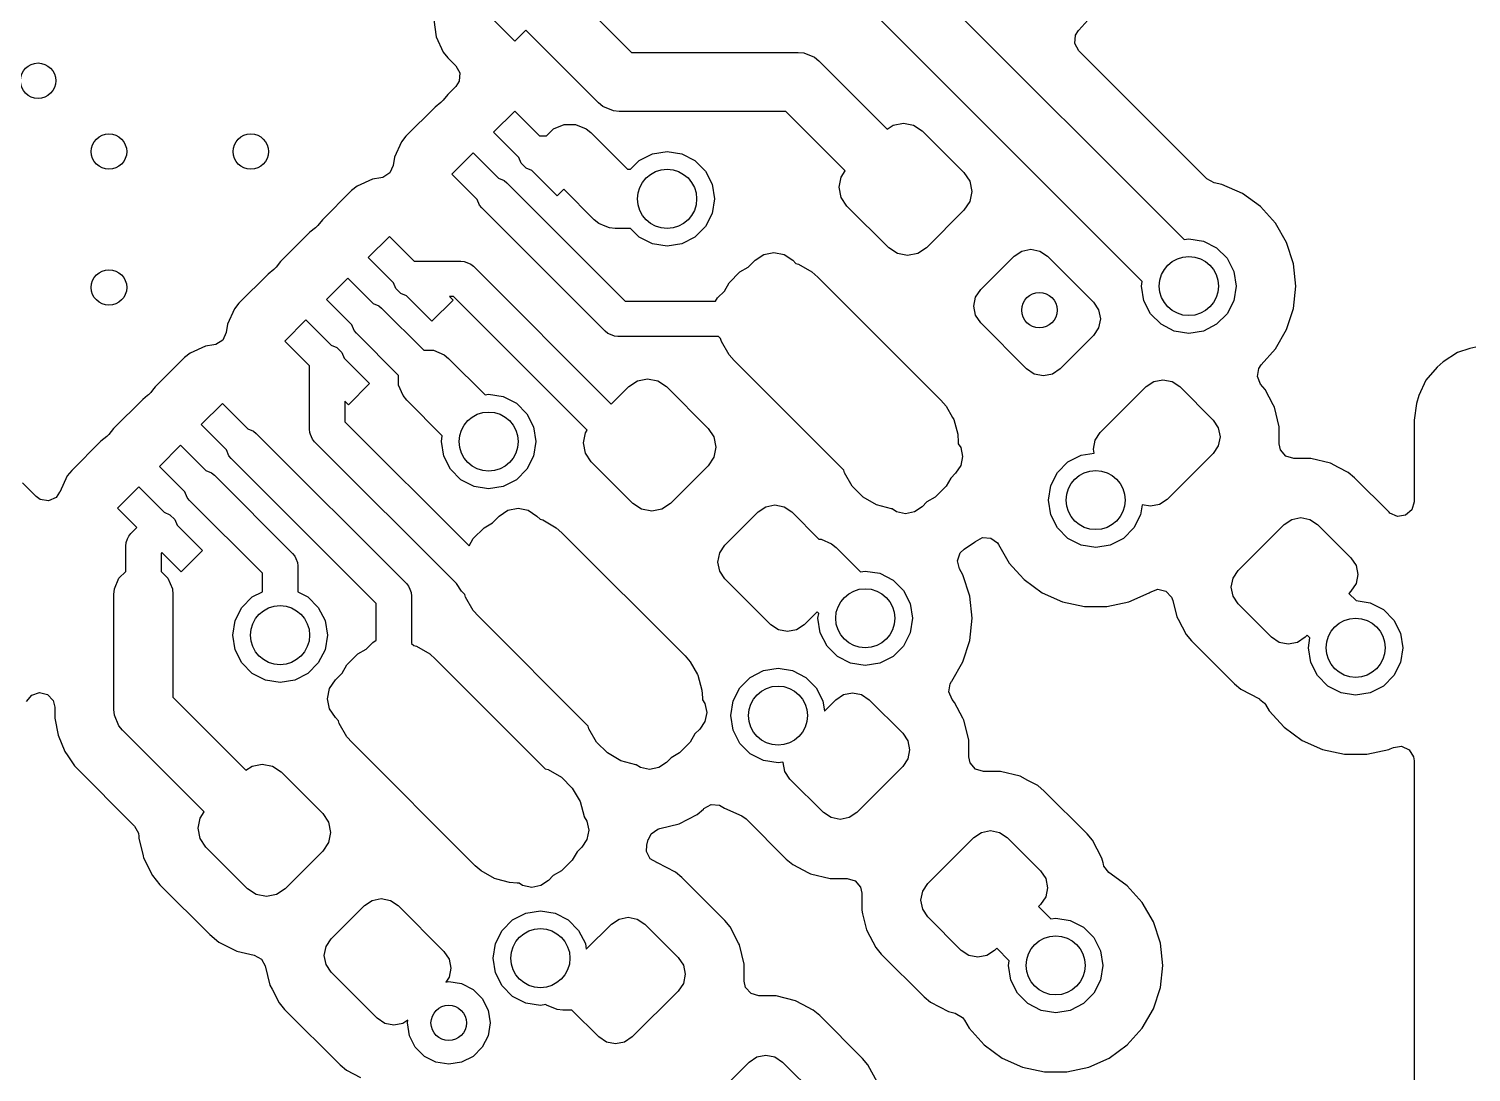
# Model space of a CAD drawing. Extents: x 70 to 224, y -154 to -54.
# Drawn here: x 168.05 to 180.26, y -106.64 to -97.81 of the extents above; entities that cross this region are included whole.
import ezdxf

# ---------------------------------------------------------------- set-up
doc = ezdxf.new("R2010")
doc.units = 0
doc.layers.add('BLACK', color=7, linetype='CONTINUOUS')

msp = doc.modelspace()

# ---------------------------------------------------------------- linework, layer by layer
at = {"layer": 'BLACK', "linetype": 'CONTINUOUS'}
for p, q in [((174.422982, -96.189428), (177.828311, -99.594757)), ((177.474757, -99.948311), (174.069428, -96.542982)), ((172.610623, -97.468576), (173.151844, -98.009798)), ((171.479187, -97.735156), (171.499668, -97.877612)), ((172.164439, -97.914761), (171.984834, -97.735156)), ((176.936912, -97.821847), (177.063574, -97.681175)), ((171.499668, -97.877612), (171.559456, -98.008528)), ((172.257069, -97.82213), (172.164439, -97.914761)), ((172.871515, -98.436575), (172.257069, -97.82213)), ((176.904335, -97.93513), (176.909319, -97.865438)), ((176.909319, -97.865438), (176.933352, -97.825799)), ((176.933352, -97.825799), (176.936907, -97.82185)), ((176.936907, -97.82185), (176.936912, -97.821847)), ((171.559456, -98.008528), (171.559459, -98.008533)), ((171.559459, -98.008533), (171.597067, -98.055203)), ((173.151844, -98.009798), (174.561139, -98.009798)), ((174.561139, -98.009798), (174.609912, -98.014602)), ((176.93782, -97.996453), (176.904335, -97.93513)), ((178.021176, -99.079809), (176.93782, -97.996453)), ((171.597067, -98.055203), (171.59707, -98.055206)), ((171.59707, -98.055206), (171.597075, -98.055212)), ((171.597075, -98.055212), (171.664939, -98.123075)), ((171.664939, -98.123075), (171.698423, -98.184396)), ((174.609912, -98.014602), (174.700032, -98.051931)), ((174.700032, -98.051931), (174.700036, -98.051935)), ((174.700036, -98.051935), (174.737916, -98.083021)), ((174.737916, -98.083021), (175.314825, -98.65993)), ((171.693439, -98.254088), (171.664939, -98.298435)), ((171.698423, -98.184396), (171.693439, -98.254088)), ((171.597077, -98.366298), (171.558028, -98.414756)), ((171.597084, -98.366291), (171.597077, -98.366298)), ((171.664939, -98.298435), (171.597084, -98.366291)), ((171.490833, -98.472541), (171.243524, -98.719852)), ((171.539281, -98.433502), (171.490833, -98.472541)), ((171.558028, -98.414756), (171.539281, -98.433502)), ((172.909399, -98.467666), (172.871515, -98.436575)), ((172.999519, -98.504995), (172.909399, -98.467666)), ((171.984834, -98.686356), (172.164439, -98.506751)), ((172.164439, -98.506751), (172.373649, -98.715961)), ((172.491108, -98.658094), (172.581228, -98.620765)), ((172.581228, -98.620765), (172.678772, -98.620765)), ((172.678772, -98.620765), (172.768892, -98.658094)), ((172.999528, -98.504995), (172.999519, -98.504995)), ((173.048291, -98.509798), (172.999528, -98.504995)), ((174.457585, -98.509798), (173.048291, -98.509798)), ((174.961271, -99.013484), (174.457585, -98.509798)), ((175.366627, -98.625318), (175.45273, -98.608191)), ((175.45273, -98.608191), (175.538834, -98.625318)), ((171.243524, -98.719852), (171.205902, -98.766537)), ((172.199205, -98.900727), (171.984834, -98.686356)), ((172.373649, -98.715961), (172.433241, -98.715961)), ((172.433241, -98.715961), (172.491108, -98.658094)), ((172.768892, -98.658094), (172.806777, -98.689184)), ((172.806777, -98.689184), (173.117689, -99.000096)), ((175.314825, -98.65993), (175.366627, -98.625318)), ((175.538834, -98.625318), (175.611829, -98.674092)), ((175.611829, -98.674092), (175.965383, -99.027646)), ((171.205902, -98.766539), (171.146115, -98.897452)), ((171.205902, -98.766537), (171.205902, -98.766539)), ((171.631281, -99.039909), (171.810886, -98.860304)), ((171.810886, -98.860304), (172.025256, -99.074674)), ((173.329698, -98.869673), (173.453305, -98.850096)), ((173.453305, -98.850096), (173.576912, -98.869673)), ((171.136097, -98.967136), (171.107072, -99.030692)), ((171.146115, -98.897452), (171.136097, -98.967136)), ((172.219324, -98.949297), (172.199205, -98.900727)), ((172.260708, -98.990681), (172.219324, -98.949297)), ((173.144584, -99.000096), (173.218191, -98.926489)), ((173.218191, -98.926489), (173.329698, -98.869673)), ((173.576912, -98.869673), (173.688419, -98.926489)), ((173.688419, -98.926489), (173.776912, -99.014982)), ((170.961323, -99.082245), (170.830407, -99.142033)), ((171.031006, -99.072227), (170.961323, -99.082245)), ((171.048294, -99.068466), (171.031006, -99.072227)), ((171.107072, -99.030692), (171.048294, -99.068466)), ((171.845654, -99.254282), (171.631281, -99.039909)), ((172.025256, -99.074674), (172.073827, -99.094793)), ((172.073827, -99.094793), (172.096558, -99.113448)), ((172.309277, -99.010799), (172.260708, -98.990681)), ((172.523649, -99.225171), (172.309277, -99.010799)), ((173.117689, -99.000096), (173.144584, -99.000096)), ((173.776912, -99.014982), (173.833728, -99.126489)), ((174.909532, -99.151389), (174.926659, -99.065286)), ((174.926659, -99.065286), (174.961271, -99.013484)), ((175.965383, -99.027646), (176.014157, -99.100641)), ((176.014157, -99.100641), (176.031284, -99.186745)), ((178.021594, -99.080225), (178.021176, -99.079809)), ((178.083076, -99.113418), (178.021594, -99.080225)), ((170.783727, -99.179648), (170.536416, -99.426961)), ((170.830402, -99.142036), (170.783727, -99.179648)), ((170.830407, -99.142033), (170.830402, -99.142036)), ((172.096558, -99.113448), (173.098192, -100.115082)), ((172.579652, -99.169167), (172.523649, -99.225171)), ((172.837358, -99.426873), (172.579652, -99.169167)), ((173.833728, -99.126489), (173.853305, -99.250096)), ((174.926659, -99.237493), (174.909532, -99.151389)), ((176.031284, -99.186745), (176.014157, -99.272848)), ((178.148209, -99.127262), (178.083076, -99.113418)), ((178.148214, -99.127264), (178.148209, -99.127262)), ((178.321136, -99.204255), (178.148214, -99.127264)), ((178.321141, -99.204258), (178.321136, -99.204255)), ((178.474277, -99.315518), (178.321141, -99.204258)), ((171.865771, -99.302849), (171.845654, -99.254282)), ((171.884426, -99.32558), (171.865771, -99.302849)), ((172.929994, -100.371148), (171.884426, -99.32558)), ((173.853305, -99.250096), (173.833728, -99.373703)), ((174.975433, -99.310488), (174.926659, -99.237493)), ((175.328987, -99.664042), (174.975433, -99.310488)), ((175.965383, -99.345844), (175.647185, -99.664042)), ((176.014157, -99.272848), (175.965383, -99.345844)), ((178.474278, -99.315519), (178.474277, -99.315518)), ((178.60094, -99.456191), (178.474278, -99.315519)), ((170.497369, -99.475415), (170.478624, -99.49416)), ((170.536416, -99.426961), (170.497369, -99.475415)), ((172.875243, -99.457964), (172.837358, -99.426873)), ((172.928034, -99.47983), (172.875243, -99.457964)), ((173.833728, -99.373703), (173.776912, -99.48521)), ((178.695586, -99.620123), (178.60094, -99.456191)), ((170.430168, -99.533206), (170.182862, -99.780514)), ((170.478624, -99.49416), (170.430168, -99.533206)), ((170.924175, -99.747016), (171.10378, -99.567411)), ((171.10378, -99.567411), (171.312991, -99.776622)), ((172.965362, -99.495292), (172.928034, -99.47983)), ((173.014135, -99.500096), (172.965362, -99.495292)), ((173.144584, -99.500096), (173.014135, -99.500096)), ((173.218191, -99.573703), (173.144584, -99.500096)), ((173.329698, -99.630519), (173.218191, -99.573703)), ((173.688419, -99.573703), (173.576912, -99.630519)), ((173.776912, -99.48521), (173.688419, -99.573703)), ((177.828311, -99.594757), (177.868407, -99.588407)), ((177.868407, -99.588407), (177.992014, -99.607984)), ((173.453305, -99.650096), (173.329698, -99.630519)), ((173.576912, -99.630519), (173.453305, -99.650096)), ((174.270611, -99.721334), (174.356714, -99.704207)), ((174.356714, -99.704207), (174.442818, -99.721334)), ((175.401982, -99.712816), (175.328987, -99.664042)), ((175.488086, -99.729943), (175.401982, -99.712816)), ((175.574189, -99.712816), (175.488086, -99.729943)), ((175.647185, -99.664042), (175.574189, -99.712816)), ((176.389648, -99.734753), (176.454532, -99.691398)), ((176.454532, -99.691398), (176.531069, -99.676175)), ((176.531069, -99.676175), (176.607606, -99.691398)), ((176.607606, -99.691398), (176.67249, -99.734753)), ((177.992014, -99.607984), (178.103521, -99.6648)), ((178.103521, -99.6648), (178.192014, -99.753293)), ((178.754081, -99.800151), (178.695586, -99.620123)), ((170.143814, -99.82897), (170.125067, -99.847716)), ((170.182862, -99.780514), (170.143814, -99.82897)), ((171.138547, -99.961388), (170.924175, -99.747016)), ((171.312991, -99.776622), (171.707648, -99.776622)), ((171.707648, -99.776622), (171.736912, -99.779504)), ((171.736912, -99.779504), (171.759309, -99.788781)), ((171.759309, -99.788781), (171.790983, -99.801901)), ((171.790983, -99.801901), (171.813714, -99.820556)), ((171.813714, -99.820556), (172.98044, -100.987282)), ((174.070013, -99.868406), (174.139348, -99.828374)), ((174.139348, -99.828374), (174.197615, -99.770108)), ((174.197615, -99.770108), (174.270611, -99.721334)), ((174.442818, -99.721334), (174.515813, -99.770108)), ((174.515813, -99.770108), (174.542665, -99.79696)), ((174.542665, -99.79696), (174.565735, -99.803142)), ((174.565735, -99.803142), (174.678774, -99.868406)), ((176.106805, -100.017596), (176.389648, -99.734753)), ((176.67249, -99.734753), (177.061399, -100.123662)), ((178.192014, -99.753293), (178.24883, -99.8648)), ((178.773867, -99.988407), (178.754081, -99.800151)), ((170.076619, -99.886755), (169.82931, -100.134066)), ((170.125067, -99.847716), (170.076619, -99.886755)), ((170.57062, -100.10057), (170.750225, -99.920965)), ((170.750225, -99.920965), (170.964596, -100.135336)), ((171.158666, -100.009958), (171.138547, -99.961388)), ((173.937684, -100.030038), (173.977717, -99.960701)), ((173.977717, -99.960701), (174.070013, -99.868406)), ((174.678774, -99.868406), (174.727947, -99.911529)), ((174.727947, -99.911529), (175.770929, -100.954512)), ((177.468407, -99.988407), (177.474757, -99.948311)), ((178.24883, -99.8648), (178.268407, -99.988407)), ((171.20005, -100.051342), (171.158666, -100.009958)), ((171.248619, -100.07146), (171.20005, -100.051342)), ((171.46299, -100.285831), (171.248619, -100.07146)), ((171.645516, -100.076622), (171.612991, -100.076622)), ((171.612991, -100.076622), (171.642595, -100.106226)), ((172.776714, -101.207819), (171.645516, -100.076622)), ((173.879417, -100.088306), (173.937684, -100.030038)), ((176.048227, -100.159017), (176.06345, -100.08248)), ((176.06345, -100.08248), (176.106805, -100.017596)), ((177.487984, -100.112014), (177.468407, -99.988407)), ((178.268407, -99.988407), (178.24883, -100.112014)), ((178.754081, -100.176663), (178.773867, -99.988407)), ((169.791688, -100.180753), (169.731901, -100.311666)), ((169.82931, -100.134066), (169.791688, -100.180751)), ((169.791688, -100.180751), (169.791688, -100.180753)), ((170.784991, -100.314941), (170.57062, -100.10057)), ((170.964596, -100.135336), (171.013165, -100.155454)), ((171.013165, -100.155454), (171.035896, -100.174109)), ((171.035896, -100.174109), (171.393464, -100.531677)), ((171.642595, -100.106226), (171.46299, -100.285831)), ((173.098192, -100.115082), (173.861526, -100.115082)), ((173.861526, -100.115082), (173.879417, -100.088306)), ((176.06345, -100.235554), (176.048227, -100.159017)), ((177.061399, -100.123662), (177.104754, -100.188546)), ((177.104754, -100.188546), (177.119977, -100.265083)), ((177.5448, -100.223521), (177.487984, -100.112014)), ((178.24883, -100.112014), (178.192014, -100.223521)), ((178.695586, -100.356691), (178.754081, -100.176663)), ((169.731901, -100.311666), (169.721882, -100.381351)), ((170.217067, -100.454123), (170.396672, -100.274518)), ((170.396672, -100.274518), (170.611043, -100.488889)), ((170.805109, -100.36351), (170.784991, -100.314941)), ((176.106805, -100.300438), (176.06345, -100.235554)), ((176.495714, -100.689347), (176.106805, -100.300438)), ((177.119977, -100.265083), (177.104754, -100.34162)), ((177.633293, -100.312014), (177.5448, -100.223521)), ((177.7448, -100.36883), (177.633293, -100.312014)), ((178.103521, -100.312014), (177.992014, -100.36883)), ((178.192014, -100.223521), (178.103521, -100.312014)), ((169.692856, -100.444907), (169.634078, -100.482681)), ((169.721882, -100.381351), (169.692856, -100.444907)), ((170.823764, -100.386241), (170.805109, -100.36351)), ((171.181332, -100.743809), (170.823764, -100.386241)), ((172.952724, -100.389803), (172.929994, -100.371148)), ((172.972793, -100.398115), (172.952724, -100.389803)), ((173.006796, -100.4122), (172.972793, -100.398115)), ((173.03606, -100.415082), (173.006796, -100.4122)), ((173.887995, -100.415082), (173.03606, -100.415082)), ((173.906273, -100.43336), (173.887995, -100.415082)), ((173.912453, -100.456423), (173.906273, -100.43336)), ((177.061399, -100.406504), (176.778556, -100.689347)), ((177.104754, -100.34162), (177.061399, -100.406504)), ((177.868407, -100.388407), (177.7448, -100.36883)), ((177.992014, -100.36883), (177.868407, -100.388407)), ((178.60094, -100.520623), (178.695586, -100.356691)), ((169.416187, -100.556251), (169.369512, -100.593863)), ((169.416192, -100.556248), (169.416187, -100.556251)), ((169.547108, -100.496461), (169.416192, -100.556248)), ((169.616793, -100.486441), (169.547108, -100.496461)), ((169.634078, -100.482681), (169.616793, -100.486441)), ((170.426277, -100.663333), (170.217067, -100.454123)), ((170.611043, -100.488889), (170.659613, -100.509008)), ((170.659613, -100.509008), (170.700997, -100.550392)), ((170.700997, -100.550392), (170.721115, -100.598961)), ((171.393464, -100.531677), (171.4753, -100.531677)), ((171.4753, -100.531677), (171.56542, -100.569006)), ((171.56542, -100.569006), (171.603305, -100.600096)), ((173.977717, -100.569462), (173.912453, -100.456423)), ((174.020839, -100.618635), (173.977717, -100.569462)), ((178.479202, -100.655826), (178.60094, -100.520623)), ((180.142496, -100.551386), (180.021462, -100.629171)), ((180.142502, -100.551383), (180.142496, -100.551386)), ((180.245027, -100.51726), (180.142502, -100.551383)), ((180.296537, -100.506054), (180.245027, -100.51726)), ((169.369512, -100.593863), (169.122203, -100.841174)), ((170.426277, -101.199414), (170.426277, -100.663333)), ((170.721115, -100.598961), (170.935487, -100.813333)), ((171.603305, -100.600096), (171.912229, -100.90902)), ((174.949255, -101.547052), (174.020839, -100.618635)), ((176.560598, -100.732702), (176.495714, -100.689347)), ((176.778556, -100.689347), (176.713672, -100.732702)), ((178.448302, -100.754076), (178.459573, -100.685122)), ((178.459573, -100.685122), (178.479202, -100.655826)), ((179.968659, -100.674923), (179.874433, -100.783664)), ((180.021451, -100.629179), (179.968659, -100.674923)), ((180.021462, -100.629171), (180.021451, -100.629179)), ((170.935487, -100.813333), (170.755882, -100.992938)), ((171.181332, -100.825645), (171.181332, -100.743809)), ((173.128763, -100.83896), (173.201759, -100.790186)), ((173.201759, -100.790186), (173.287862, -100.773059)), ((173.287862, -100.773059), (173.373966, -100.790186)), ((173.373966, -100.790186), (173.446961, -100.83896)), ((176.637135, -100.747925), (176.560598, -100.732702)), ((176.713672, -100.732702), (176.637135, -100.747925)), ((177.508249, -100.83934), (177.573133, -100.795985)), ((177.573133, -100.795985), (177.64967, -100.780762)), ((177.64967, -100.780762), (177.726207, -100.795985)), ((177.726207, -100.795985), (177.791091, -100.83934)), ((178.476098, -100.818176), (178.448302, -100.754076)), ((178.513247, -100.862752), (178.476098, -100.818176)), ((179.87443, -100.783668), (179.814664, -100.914534)), ((179.874433, -100.783664), (179.87443, -100.783668)), ((169.056757, -100.914541), (169.015958, -100.947416)), ((169.062639, -100.909801), (169.056757, -100.914541)), ((169.064409, -100.908375), (169.062639, -100.9098)), ((169.062639, -100.9098), (169.062639, -100.909801)), ((169.083158, -100.889627), (169.064409, -100.908375)), ((169.084582, -100.887859), (169.083158, -100.889627)), ((169.084583, -100.887858), (169.084582, -100.887859)), ((169.099296, -100.869599), (169.084583, -100.887858)), ((169.122203, -100.841174), (169.099296, -100.869599)), ((171.218661, -100.915765), (171.181332, -100.825645)), ((171.249751, -100.95365), (171.218661, -100.915765)), ((171.912229, -100.90902), (171.943021, -100.904144)), ((171.943021, -100.904144), (172.066628, -100.923721)), ((172.066628, -100.923721), (172.178135, -100.980537)), ((172.98044, -100.987282), (173.128763, -100.83896)), ((173.446961, -100.83896), (173.800515, -101.192514)), ((177.11934, -101.228249), (177.508249, -100.83934)), ((177.791091, -100.83934), (178.073934, -101.122183)), ((178.581321, -100.992455), (178.513247, -100.862752)), ((179.814664, -100.914534), (179.794976, -100.981582)), ((169.015958, -100.947416), (168.768648, -101.194728)), ((169.50996, -101.161231), (169.689565, -100.981626)), ((169.689565, -100.981626), (169.903937, -101.195998)), ((170.755882, -100.992938), (170.726277, -100.963333)), ((170.726277, -100.963333), (170.726277, -101.137282)), ((171.550845, -101.254743), (171.249751, -100.95365)), ((172.178135, -100.980537), (172.266628, -101.06903)), ((175.770929, -100.954512), (175.814044, -101.003676)), ((175.814044, -101.003676), (175.814053, -101.003685)), ((175.814053, -101.003685), (175.86966, -101.1)), ((178.592303, -101.013379), (178.581321, -100.992455)), ((178.633013, -101.178548), (178.592303, -101.013379)), ((179.794976, -100.981582), (179.7745, -101.124001)), ((169.724332, -101.375603), (169.50996, -101.161231)), ((170.726277, -101.137282), (171.776873, -102.187878)), ((172.266628, -101.06903), (172.323444, -101.180537)), ((172.323444, -101.180537), (172.343021, -101.304144)), ((175.86966, -101.1), (175.879316, -101.116724)), ((175.879316, -101.116724), (175.913099, -101.242803)), ((178.073934, -101.122183), (178.117289, -101.187067)), ((178.633013, -101.322987), (178.633013, -101.178548)), ((179.7745, -101.124001), (179.7745, -101.815572)), ((168.662406, -101.300968), (168.415096, -101.54828)), ((168.662407, -101.300967), (168.662406, -101.300968)), ((168.710854, -101.261928), (168.662407, -101.300967)), ((168.729599, -101.243184), (168.710854, -101.261928)), ((168.768648, -101.194728), (168.729599, -101.243184)), ((169.903937, -101.195998), (169.952506, -101.216116)), ((169.952506, -101.216116), (169.975237, -101.234771)), ((169.975237, -101.234771), (171.246737, -102.506271)), ((170.429159, -101.228678), (170.426277, -101.199414)), ((170.435752, -101.244594), (170.429159, -101.228678)), ((170.451556, -101.282749), (170.435752, -101.244594)), ((170.470211, -101.30548), (170.451556, -101.282749)), ((171.671145, -102.506414), (170.470211, -101.30548)), ((171.543021, -101.304144), (171.550845, -101.254743)), ((171.562598, -101.427751), (171.543021, -101.304144)), ((172.343021, -101.304144), (172.323444, -101.427751)), ((172.744664, -101.316257), (172.761791, -101.230154)), ((172.761791, -101.230154), (172.776714, -101.207819)), ((173.800515, -101.192514), (173.849289, -101.265509)), ((173.849289, -101.265509), (173.866416, -101.351613)), ((175.913099, -101.242803), (175.913099, -101.242818)), ((175.913099, -101.242818), (175.917376, -101.308066)), ((177.060762, -101.36967), (177.075985, -101.293133)), ((177.075985, -101.293133), (177.11934, -101.228249)), ((178.117289, -101.187067), (178.132512, -101.263604)), ((178.132512, -101.263604), (178.117289, -101.340141)), ((169.156407, -101.514783), (169.336012, -101.335178)), ((169.336012, -101.335178), (169.550383, -101.549549)), ((169.74445, -101.424172), (169.724332, -101.375603)), ((169.763105, -101.446903), (169.74445, -101.424172)), ((171.619414, -101.539258), (171.562598, -101.427751)), ((172.323444, -101.427751), (172.266628, -101.539258)), ((172.761791, -101.402361), (172.744664, -101.316257)), ((172.810565, -101.475356), (172.761791, -101.402361)), ((173.866416, -101.351613), (173.849289, -101.437716)), ((175.917376, -101.308066), (175.917376, -101.324364)), ((175.917376, -101.324364), (175.938028, -101.355272)), ((175.938028, -101.355272), (175.953251, -101.431809)), ((176.844886, -101.476393), (176.956393, -101.419577)), ((176.956393, -101.419577), (177.067197, -101.402027)), ((177.067197, -101.402027), (177.060762, -101.36967)), ((178.073934, -101.405025), (177.685025, -101.793934)), ((178.117289, -101.340141), (178.073934, -101.405025)), ((178.644219, -101.374498), (178.633013, -101.322987)), ((178.689974, -101.427302), (178.644219, -101.374498)), ((178.757013, -101.446987), (178.689974, -101.427302)), ((168.415096, -101.54828), (168.377474, -101.594965)), ((169.370778, -101.729154), (169.156407, -101.514783)), ((169.550383, -101.549549), (169.598952, -101.569667)), ((170.990671, -102.674469), (169.763105, -101.446903)), ((171.707907, -101.627751), (171.619414, -101.539258)), ((172.266628, -101.539258), (172.178135, -101.627751)), ((173.164119, -101.82891), (172.810565, -101.475356)), ((173.800515, -101.510712), (173.482317, -101.82891)), ((173.849289, -101.437716), (173.800515, -101.510712)), ((174.955436, -101.570118), (174.949255, -101.547052)), ((175.938028, -101.508346), (175.894673, -101.57323)), ((175.953251, -101.431809), (175.938028, -101.508346)), ((176.756393, -101.564886), (176.844886, -101.476393)), ((178.901452, -101.446987), (178.757013, -101.446987)), ((179.06662, -101.487696), (178.901452, -101.446987)), ((179.135771, -101.52399), (179.06662, -101.487696)), ((179.217248, -101.566753), (179.135771, -101.52399)), ((168.113488, -101.770254), (167.99776, -101.654527)), ((168.377474, -101.594967), (168.314004, -101.733947)), ((168.377474, -101.594965), (168.377474, -101.594967)), ((169.598952, -101.569667), (169.621683, -101.588322)), ((169.621683, -101.588322), (170.28413, -102.250769)), ((171.819414, -101.684567), (171.707907, -101.627751)), ((172.178135, -101.627751), (172.066628, -101.684567)), ((175.020699, -101.683157), (174.955436, -101.570118)), ((175.854086, -101.613816), (175.814053, -101.683157)), ((175.894673, -101.57323), (175.854086, -101.613816)), ((176.699577, -101.676393), (176.756393, -101.564886)), ((179.271691, -101.612125), (179.217248, -101.566753)), ((179.271701, -101.612135), (179.271691, -101.612125)), ((179.562819, -101.903253), (179.271701, -101.612135)), ((168.149073, -101.795098), (168.113488, -101.770254)), ((168.281884, -101.776705), (168.218179, -101.8054)), ((168.310668, -101.732423), (168.281884, -101.776705)), ((168.314004, -101.733947), (168.310668, -101.732423)), ((168.802853, -101.868337), (168.982458, -101.688732)), ((168.982458, -101.688732), (169.196831, -101.903105)), ((169.390896, -101.777723), (169.370778, -101.729154)), ((169.409551, -101.800454), (169.390896, -101.777723)), ((171.943021, -101.704144), (171.819414, -101.684567)), ((172.066628, -101.684567), (171.943021, -101.704144)), ((175.112995, -101.775453), (175.020699, -101.683157)), ((175.226034, -101.840716), (175.112995, -101.775453)), ((175.721757, -101.775453), (175.652416, -101.815486)), ((175.814053, -101.683157), (175.721757, -101.775453)), ((176.68, -101.8), (176.699577, -101.676393)), ((177.685025, -101.793934), (177.620141, -101.837289)), ((168.218179, -101.8054), (168.149073, -101.795098)), ((168.966195, -102.031679), (168.802853, -101.868337)), ((169.196831, -101.903105), (169.245398, -101.923222)), ((170.028064, -102.418967), (169.409551, -101.800454)), ((172.032747, -101.934976), (172.105743, -101.886202)), ((172.105743, -101.886202), (172.191846, -101.869075)), ((172.191846, -101.869075), (172.27795, -101.886202)), ((172.27795, -101.886202), (172.350945, -101.934976)), ((173.237114, -101.877684), (173.164119, -101.82891)), ((173.323218, -101.894811), (173.237114, -101.877684)), ((173.409321, -101.877684), (173.323218, -101.894811)), ((173.482317, -101.82891), (173.409321, -101.877684)), ((173.941937, -102.182465), (174.22478, -101.899622)), ((174.22478, -101.899622), (174.289664, -101.856267)), ((174.289664, -101.856267), (174.366201, -101.841044)), ((174.366201, -101.841044), (174.442738, -101.856267)), ((174.442738, -101.856267), (174.507622, -101.899622)), ((174.507622, -101.899622), (174.737978, -102.129978)), ((175.352113, -101.874498), (175.226034, -101.840716)), ((175.356562, -101.874498), (175.352113, -101.874498)), ((175.393872, -101.899428), (175.356562, -101.874498)), ((175.470409, -101.914651), (175.393872, -101.899428)), ((175.546946, -101.899428), (175.470409, -101.914651)), ((175.61183, -101.856073), (175.546946, -101.899428)), ((175.652416, -101.815486), (175.61183, -101.856073)), ((176.699577, -101.923607), (176.68, -101.8)), ((177.473879, -101.838643), (177.460423, -101.923607)), ((177.543604, -101.852512), (177.473879, -101.838643)), ((177.620141, -101.837289), (177.543604, -101.852512)), ((179.569297, -101.909285), (179.562819, -101.903253)), ((179.632853, -101.93831), (179.569297, -101.909285)), ((179.754815, -101.882611), (179.702011, -101.928366)), ((179.7745, -101.815572), (179.754815, -101.882611)), ((168.915355, -102.082519), (168.966195, -102.031679)), ((169.245398, -101.923222), (169.286784, -101.964608)), ((169.286784, -101.964608), (169.3069, -102.013174)), ((169.3069, -102.013174), (169.521273, -102.227547)), ((171.812848, -102.125571), (171.905143, -102.033275)), ((171.905143, -102.033275), (171.97448, -101.993242)), ((171.97448, -101.993242), (172.032747, -101.934976)), ((172.350945, -101.934976), (172.377799, -101.96183)), ((172.377799, -101.96183), (172.400865, -101.968011)), ((172.400865, -101.968011), (172.513904, -102.033275)), ((172.513904, -102.033275), (172.563077, -102.076397)), ((176.756393, -102.035114), (176.699577, -101.923607)), ((176.844886, -102.123607), (176.756393, -102.035114)), ((177.403607, -102.035114), (177.315114, -102.123607)), ((177.460423, -101.923607), (177.403607, -102.035114)), ((178.286066, -102.394975), (178.674975, -102.006066)), ((178.674975, -102.006066), (178.739859, -101.962711)), ((178.739859, -101.962711), (178.816396, -101.947488)), ((178.816396, -101.947488), (178.892933, -101.962711)), ((178.892933, -101.962711), (178.957817, -102.006066)), ((178.957817, -102.006066), (179.24066, -102.288909)), ((179.702011, -101.928366), (179.632853, -101.93831)), ((168.871421, -102.188585), (168.874303, -102.159321)), ((168.874303, -102.159321), (168.887862, -102.126588)), ((168.887862, -102.126588), (168.8967, -102.10525)), ((168.8967, -102.10525), (168.915355, -102.082519)), ((171.776873, -102.187878), (171.812848, -102.125571)), ((172.563077, -102.076397), (173.606061, -103.11938)), ((174.737978, -102.129978), (174.755692, -102.131723)), ((174.755692, -102.131723), (174.845812, -102.169052)), ((175.966111, -102.215413), (176.055158, -102.155915)), ((176.055158, -102.155915), (176.061672, -102.149401)), ((176.061672, -102.149401), (176.122993, -102.115913)), ((176.122993, -102.115913), (176.192685, -102.120894)), ((176.192685, -102.120894), (176.248621, -102.162763)), ((176.956393, -102.180423), (176.844886, -102.123607)), ((177.315114, -102.123607), (177.203607, -102.180423)), ((168.871421, -102.40324), (168.871421, -102.188585)), ((169.178327, -102.243811), (169.171421, -102.250717)), ((169.171421, -102.250717), (169.171421, -102.40324)), ((169.341668, -102.407152), (169.178327, -102.243811)), ((169.521273, -102.227547), (169.341668, -102.407152)), ((170.28413, -102.250769), (170.302785, -102.2735)), ((170.302785, -102.2735), (170.311546, -102.294651)), ((173.883359, -102.323886), (173.898582, -102.247349)), ((173.898582, -102.247349), (173.941937, -102.182465)), ((174.845812, -102.169052), (174.845816, -102.169056)), ((174.845816, -102.169056), (174.883696, -102.200142)), ((174.883696, -102.200142), (175.089904, -102.40635)), ((175.911144, -102.312614), (175.933996, -102.246587)), ((175.933996, -102.246587), (175.966111, -102.215413)), ((176.248621, -102.162763), (176.25674, -102.175072)), ((176.25674, -102.175072), (176.347467, -102.332216)), ((177.08, -102.2), (176.956393, -102.180423)), ((177.203607, -102.180423), (177.08, -102.2)), ((168.813554, -102.461107), (168.871421, -102.40324)), ((169.171421, -102.40324), (169.229288, -102.461107)), ((170.311546, -102.294651), (170.325182, -102.327571)), ((170.325182, -102.327571), (170.328064, -102.356835)), ((170.328064, -102.356835), (170.328064, -102.576094)), ((173.898582, -102.400423), (173.883359, -102.323886)), ((173.941937, -102.465307), (173.898582, -102.400423)), ((175.089904, -102.40635), (175.13, -102.4)), ((175.13, -102.4), (175.253607, -102.419577)), ((175.927616, -102.380512), (175.911144, -102.312614)), ((175.957179, -102.431716), (175.927616, -102.380512)), ((176.347467, -102.332216), (176.437063, -102.431722)), ((178.242711, -102.459859), (178.286066, -102.394975)), ((179.24066, -102.288909), (179.284015, -102.353793)), ((179.284015, -102.353793), (179.299238, -102.43033)), ((168.776225, -102.551227), (168.813554, -102.461107)), ((169.229288, -102.461107), (169.266617, -102.551227)), ((170.028064, -102.576094), (170.028064, -102.418967)), ((171.246737, -102.506271), (171.265392, -102.529002)), ((171.714549, -102.571372), (171.671145, -102.506414)), ((174.330846, -102.854216), (173.941937, -102.465307)), ((175.253607, -102.419577), (175.365114, -102.476393)), ((175.365114, -102.476393), (175.453607, -102.564886)), ((176.015674, -102.611744), (175.957179, -102.431716)), ((176.437063, -102.431722), (176.474129, -102.472888)), ((176.474129, -102.472888), (176.627265, -102.584148)), ((178.227488, -102.536396), (178.242711, -102.459859)), ((179.284015, -102.506867), (179.24066, -102.571751)), ((179.299238, -102.43033), (179.284015, -102.506867)), ((168.771421, -102.6), (168.776225, -102.551227)), ((168.771421, -103.571586), (168.771421, -102.6)), ((169.266617, -102.551227), (169.271421, -102.6)), ((169.271421, -102.6), (169.271421, -103.468032)), ((169.854457, -102.707956), (169.94295, -102.619463)), ((169.94295, -102.619463), (170.028064, -102.576094)), ((170.328064, -102.576094), (170.413178, -102.619463)), ((170.413178, -102.619463), (170.501671, -102.707956)), ((171.265392, -102.529002), (171.275497, -102.553398)), ((171.275497, -102.553398), (171.287789, -102.583073)), ((171.287789, -102.583073), (171.290671, -102.612337)), ((171.290671, -102.612337), (171.290671, -103.012408)), ((171.741403, -102.598226), (171.714549, -102.571372)), ((171.747584, -102.621293), (171.741403, -102.598226)), ((171.812848, -102.734332), (171.747584, -102.621293)), ((175.453607, -102.564886), (175.510423, -102.676393)), ((176.03546, -102.8), (176.015674, -102.611744)), ((176.627265, -102.584148), (176.62727, -102.584151)), ((176.62727, -102.584151), (176.800192, -102.661142)), ((177.359803, -102.661144), (177.53273, -102.584151)), ((177.53273, -102.584151), (177.540522, -102.578489)), ((177.540522, -102.578489), (177.606323, -102.555007)), ((177.606323, -102.555007), (177.674378, -102.570827)), ((177.674378, -102.570827), (177.723077, -102.620929)), ((177.723077, -102.620929), (177.733808, -102.649129)), ((178.242711, -102.612933), (178.227488, -102.536396)), ((178.286066, -102.677817), (178.242711, -102.612933)), ((179.24066, -102.571751), (179.222982, -102.589428)), ((179.222982, -102.589428), (179.284222, -102.650668)), ((169.797641, -102.819463), (169.854457, -102.707956)), ((170.501671, -102.707956), (170.558487, -102.819463)), ((170.990671, -102.985937), (170.990671, -102.674469)), ((171.855971, -102.783505), (171.812848, -102.734332)), ((174.722175, -102.745729), (174.613688, -102.854216)), ((174.73635, -102.759904), (174.722175, -102.745729)), ((174.73, -102.8), (174.73635, -102.759904)), ((175.510423, -102.676393), (175.53, -102.8)), ((176.800192, -102.661142), (176.800197, -102.661144)), ((176.800197, -102.661144), (176.985354, -102.7005)), ((176.985354, -102.7005), (176.985355, -102.7005)), ((176.985355, -102.7005), (177.174644, -102.7005)), ((177.174644, -102.7005), (177.174646, -102.7005)), ((177.174646, -102.7005), (177.359803, -102.661144)), ((177.733808, -102.649129), (177.767696, -102.78662)), ((178.568909, -102.96066), (178.286066, -102.677817)), ((179.284222, -102.650668), (179.403607, -102.669577)), ((179.403607, -102.669577), (179.515114, -102.726393)), ((179.515114, -102.726393), (179.603607, -102.814886)), ((169.778064, -102.94307), (169.797641, -102.819463)), ((170.558487, -102.819463), (170.578064, -102.94307)), ((172.784387, -103.71192), (171.855971, -102.783505)), ((174.39573, -102.897571), (174.330846, -102.854216)), ((174.613688, -102.854216), (174.548804, -102.897571)), ((174.749577, -102.923607), (174.73, -102.8)), ((175.53, -102.8), (175.510423, -102.923607)), ((176.015674, -102.988256), (176.03546, -102.8)), ((177.767696, -102.78662), (177.779355, -102.808834)), ((177.779355, -102.808834), (177.846753, -102.937248)), ((179.603607, -102.814886), (179.660423, -102.926393)), ((169.797641, -103.066677), (169.778064, -102.94307)), ((170.578064, -102.94307), (170.558487, -103.066677)), ((170.905627, -103.062095), (170.963894, -103.003829)), ((170.963894, -103.003829), (170.990671, -102.985937)), ((171.290671, -103.012408), (171.308946, -103.030683)), ((174.472267, -102.912794), (174.39573, -102.897571)), ((174.548804, -102.897571), (174.472267, -102.912794)), ((174.806393, -103.035114), (174.749577, -102.923607)), ((175.510423, -102.923607), (175.453607, -103.035114)), ((175.957179, -103.168284), (176.015674, -102.988256)), ((177.846753, -102.937248), (177.892125, -102.991691)), ((177.892125, -102.991691), (178.255035, -103.354601)), ((178.633793, -103.004015), (178.568909, -102.96066)), ((178.71033, -103.019238), (178.633793, -103.004015)), ((178.786867, -103.004015), (178.71033, -103.019238)), ((178.851751, -102.96066), (178.786867, -103.004015)), ((178.869428, -102.942982), (178.851751, -102.96066)), ((178.893186, -102.96674), (178.869428, -102.942982)), ((178.88, -103.05), (178.893186, -102.96674)), ((179.660423, -102.926393), (179.68, -103.05)), ((169.854457, -103.178184), (169.797641, -103.066677)), ((170.558487, -103.066677), (170.501671, -103.178184)), ((170.743995, -103.194424), (170.836291, -103.102128)), ((170.836291, -103.102128), (170.905627, -103.062095)), ((171.308946, -103.030683), (171.332013, -103.036864)), ((171.332013, -103.036864), (171.445051, -103.102128)), ((171.445051, -103.102128), (171.494224, -103.145251)), ((173.606061, -103.11938), (173.649176, -103.168544)), ((174.894886, -103.123607), (174.806393, -103.035114)), ((175.006393, -103.180423), (174.894886, -103.123607)), ((175.365114, -103.123607), (175.253607, -103.180423)), ((175.453607, -103.035114), (175.365114, -103.123607)), ((178.899577, -103.173607), (178.88, -103.05)), ((179.68, -103.05), (179.660423, -103.173607)), ((169.94295, -103.266677), (169.854457, -103.178184)), ((170.501671, -103.178184), (170.413178, -103.266677)), ((170.703962, -103.26376), (170.743995, -103.194424)), ((171.494224, -103.145251), (172.42264, -104.073666)), ((173.649176, -103.168544), (173.649185, -103.168553)), ((173.649185, -103.168553), (173.711668, -103.276777)), ((174.156585, -103.299977), (174.268092, -103.243161)), ((174.268092, -103.243161), (174.391699, -103.223584)), ((174.391699, -103.223584), (174.515306, -103.243161)), ((174.515306, -103.243161), (174.626813, -103.299977)), ((175.13, -103.2), (175.006393, -103.180423)), ((175.253607, -103.180423), (175.13, -103.2)), ((175.862533, -103.332216), (175.957179, -103.168284)), ((178.956393, -103.285114), (178.899577, -103.173607)), ((179.660423, -103.173607), (179.603607, -103.285114)), ((170.054457, -103.323493), (169.94295, -103.266677)), ((170.178064, -103.34307), (170.054457, -103.323493)), ((170.301671, -103.323493), (170.178064, -103.34307)), ((170.413178, -103.266677), (170.301671, -103.323493)), ((170.596922, -103.395023), (170.645696, -103.322027)), ((170.645696, -103.322027), (170.703962, -103.26376)), ((173.711668, -103.276777), (173.714448, -103.281592)), ((173.714448, -103.281592), (173.748231, -103.40767)), ((174.068092, -103.38847), (174.156585, -103.299977)), ((174.626813, -103.299977), (174.715306, -103.38847)), ((175.837618, -103.423385), (175.848889, -103.35443)), ((175.848889, -103.35443), (175.860358, -103.335209)), ((175.860358, -103.335209), (175.862528, -103.332221)), ((175.862528, -103.332221), (175.862533, -103.332216)), ((178.255035, -103.354601), (178.255039, -103.354604)), ((178.255039, -103.354604), (178.309478, -103.399973)), ((179.044886, -103.373607), (178.956393, -103.285114)), ((179.156393, -103.430423), (179.044886, -103.373607)), ((179.515114, -103.373607), (179.403607, -103.430423)), ((179.603607, -103.285114), (179.515114, -103.373607)), ((168.03236, -103.504587), (168.076201, -103.450185)), ((168.076201, -103.450185), (168.142495, -103.42812)), ((168.142495, -103.42812), (168.210194, -103.445399)), ((168.210194, -103.445399), (168.257805, -103.496536)), ((168.257805, -103.496536), (168.270921, -103.552041)), ((169.271421, -103.468032), (169.889072, -104.085683)), ((170.579795, -103.481126), (170.596922, -103.395023)), ((170.596922, -103.56723), (170.579795, -103.481126)), ((173.748231, -103.40767), (173.748231, -103.407686)), ((173.748231, -103.407686), (173.752508, -103.472934)), ((173.752508, -103.472934), (173.752508, -103.489233)), ((173.752508, -103.489233), (173.77316, -103.520141)), ((173.991699, -103.623584), (174.011276, -103.499977)), ((174.011276, -103.499977), (174.068092, -103.38847)), ((174.715306, -103.38847), (174.772122, -103.499977)), ((174.772122, -103.499977), (174.785642, -103.585347)), ((174.785642, -103.585347), (174.881554, -103.489436)), ((174.881554, -103.489436), (174.946438, -103.446081)), ((174.946438, -103.446081), (175.022975, -103.430858)), ((175.022975, -103.430858), (175.099512, -103.446081)), ((175.099512, -103.446081), (175.164396, -103.489436)), ((175.164396, -103.489436), (175.447239, -103.772279)), ((175.865415, -103.487485), (175.837618, -103.423385)), ((175.886552, -103.512848), (175.865415, -103.487485)), ((178.309478, -103.399973), (178.466747, -103.482515)), ((178.466747, -103.482515), (178.46535, -103.485175)), ((178.46535, -103.485175), (178.51005, -103.519009)), ((179.28, -103.45), (179.156393, -103.430423)), ((179.403607, -103.430423), (179.28, -103.45)), ((168.270921, -103.552041), (168.270921, -103.645504)), ((168.776225, -103.620359), (168.771421, -103.571586)), ((168.813554, -103.710479), (168.776225, -103.620359)), ((170.645696, -103.640225), (170.596922, -103.56723)), ((173.77316, -103.520141), (173.788383, -103.596678)), ((173.788383, -103.596678), (173.77316, -103.673215)), ((174.011276, -103.747191), (173.991699, -103.623584)), ((175.956176, -103.645504), (175.886552, -103.512848)), ((178.51005, -103.519009), (178.517777, -103.530792)), ((178.517777, -103.530792), (178.547465, -103.582214)), ((178.547465, -103.582214), (178.674129, -103.722888)), ((168.270921, -103.645506), (168.27092, -103.645506)), ((168.27092, -103.645506), (168.299761, -103.790493)), ((168.270921, -103.645504), (168.270921, -103.645506)), ((168.813558, -103.710483), (168.813554, -103.710479)), ((168.844644, -103.748363), (168.813558, -103.710483)), ((170.67255, -103.667079), (170.645696, -103.640225)), ((170.678731, -103.690146), (170.67255, -103.667079)), ((170.743995, -103.803184), (170.678731, -103.690146)), ((172.790568, -103.734987), (172.784387, -103.71192)), ((172.855831, -103.848026), (172.790568, -103.734987)), ((173.729805, -103.738099), (173.689218, -103.778685)), ((173.77316, -103.673215), (173.729805, -103.738099)), ((174.068092, -103.858698), (174.011276, -103.747191)), ((175.965608, -103.663475), (175.956176, -103.645504)), ((176.006318, -103.828644), (175.965608, -103.663475)), ((178.674129, -103.722888), (178.827265, -103.834148)), ((168.299761, -103.790493), (168.299764, -103.790503)), ((168.299764, -103.790503), (168.356335, -103.927078)), ((169.535518, -104.439237), (168.844644, -103.748363)), ((170.787118, -103.852357), (170.743995, -103.803184)), ((171.830101, -104.895341), (170.787118, -103.852357)), ((172.948127, -103.940322), (172.855831, -103.848026)), ((173.649185, -103.848026), (173.556889, -103.940322)), ((173.689218, -103.778685), (173.649185, -103.848026)), ((174.156585, -103.947191), (174.068092, -103.858698)), ((175.447239, -103.772279), (175.490594, -103.837163)), ((175.490594, -103.837163), (175.505817, -103.9137)), ((176.006318, -103.973083), (176.006318, -103.828644)), ((178.827265, -103.834148), (178.82727, -103.834151)), ((178.82727, -103.834151), (179.000192, -103.911142)), ((168.356335, -103.927078), (168.381321, -103.964472)), ((168.381321, -103.964472), (168.381322, -103.964475)), ((168.381322, -103.964475), (168.438467, -104.05)), ((173.061166, -104.005585), (172.948127, -103.940322)), ((173.487548, -103.980355), (173.446962, -104.020942)), ((173.556889, -103.940322), (173.487548, -103.980355)), ((174.268092, -104.004007), (174.156585, -103.947191)), ((175.490594, -103.990237), (175.447239, -104.055121)), ((175.505817, -103.9137), (175.490594, -103.990237)), ((176.017524, -104.024594), (176.006318, -103.973083)), ((179.000192, -103.911142), (179.000197, -103.911144)), ((179.000197, -103.911144), (179.185354, -103.9505)), ((179.185354, -103.9505), (179.185355, -103.9505)), ((179.185355, -103.9505), (179.374644, -103.9505)), ((179.374644, -103.9505), (179.374646, -103.9505)), ((179.374646, -103.9505), (179.559803, -103.911144)), ((179.559803, -103.911144), (179.570972, -103.90617)), ((179.570972, -103.90617), (179.600064, -103.893219)), ((179.600064, -103.893219), (179.669314, -103.883934)), ((179.669314, -103.883934), (179.732591, -103.913562)), ((179.732591, -103.913562), (179.769804, -103.972697)), ((179.769804, -103.972697), (179.7745, -104.006498)), ((168.438467, -104.05), (168.438473, -104.050007)), ((168.438473, -104.050007), (168.94696, -104.558492)), ((169.889072, -104.085683), (169.940874, -104.051071)), ((169.940874, -104.051071), (170.026977, -104.033944)), ((170.026977, -104.033944), (170.113081, -104.051071)), ((170.113081, -104.051071), (170.186076, -104.099845)), ((170.186076, -104.099845), (170.53963, -104.453399)), ((172.42264, -104.073666), (172.445707, -104.079847)), ((172.445707, -104.079847), (172.558746, -104.14511)), ((173.187245, -104.039367), (173.061166, -104.005585)), ((173.191694, -104.039367), (173.187245, -104.039367)), ((173.229004, -104.064297), (173.191694, -104.039367)), ((173.305541, -104.07952), (173.229004, -104.064297)), ((173.382078, -104.064297), (173.305541, -104.07952)), ((173.446962, -104.020942), (173.382078, -104.064297)), ((174.391699, -104.023584), (174.268092, -104.004007)), ((174.431794, -104.017233), (174.391699, -104.023584)), ((174.43411, -104.019549), (174.431794, -104.017233)), ((174.434067, -104.019766), (174.43411, -104.019549)), ((174.44929, -104.096303), (174.434067, -104.019766)), ((174.492645, -104.161187), (174.44929, -104.096303)), ((175.447239, -104.055121), (175.05833, -104.44403)), ((176.063279, -104.077398), (176.017524, -104.024594)), ((176.130318, -104.097083), (176.063279, -104.077398)), ((176.274757, -104.097083), (176.130318, -104.097083)), ((176.439925, -104.137792), (176.274757, -104.097083)), ((179.7745, -104.006498), (179.7745, -107.826)), ((172.558746, -104.14511), (172.651042, -104.237406)), ((174.775488, -104.44403), (174.492645, -104.161187)), ((176.505477, -104.172197), (176.439925, -104.137792)), ((176.590553, -104.216849), (176.505477, -104.172197)), ((176.644996, -104.262221), (176.590553, -104.216849)), ((172.651042, -104.237406), (172.716305, -104.350445)), ((172.716305, -104.350445), (172.750087, -104.476524)), ((177.007906, -104.625131), (176.644996, -104.262221)), ((169.500906, -104.491039), (169.535518, -104.439237)), ((170.53963, -104.453399), (170.588404, -104.526394)), ((172.750087, -104.476524), (172.750087, -104.480973)), ((173.555766, -104.539311), (173.706393, -104.460255)), ((173.706393, -104.460255), (173.707008, -104.459743)), ((173.707008, -104.459743), (173.760822, -104.414895)), ((173.760822, -104.414895), (173.760826, -104.41489)), ((173.760826, -104.41489), (173.760836, -104.414883)), ((173.760836, -104.414883), (173.765042, -104.410677)), ((173.765042, -104.410677), (173.826362, -104.377187)), ((173.826362, -104.377187), (173.896054, -104.382166)), ((173.896054, -104.382166), (173.925616, -104.398034)), ((173.925616, -104.398034), (173.938963, -104.407731)), ((173.938963, -104.407731), (173.938969, -104.407735)), ((173.938969, -104.407735), (174.084548, -104.472552)), ((174.084548, -104.472552), (174.121793, -104.49815)), ((174.840372, -104.487385), (174.775488, -104.44403)), ((175.05833, -104.44403), (174.993446, -104.487385)), ((168.94696, -104.558492), (168.980445, -104.619815)), ((169.483779, -104.577142), (169.500906, -104.491039)), ((169.500906, -104.663246), (169.483779, -104.577142)), ((170.588404, -104.526394), (170.605531, -104.612498)), ((172.750087, -104.480973), (172.775017, -104.518283)), ((172.775017, -104.518283), (172.79024, -104.59482)), ((172.79024, -104.59482), (172.775017, -104.671357)), ((173.317354, -104.623228), (173.375233, -104.584091)), ((173.375233, -104.584091), (173.383434, -104.582306)), ((173.383314, -104.581816), (173.390597, -104.580021)), ((173.383434, -104.582306), (173.383314, -104.581816)), ((173.390597, -104.580021), (173.555766, -104.539311)), ((174.121793, -104.49815), (174.461614, -104.837971)), ((174.916909, -104.502608), (174.840372, -104.487385)), ((174.993446, -104.487385), (174.916909, -104.502608)), ((176.113164, -104.612807), (176.189701, -104.597584)), ((176.189701, -104.597584), (176.266238, -104.612807)), ((168.980445, -104.619815), (168.983279, -104.646173)), ((168.983279, -104.646173), (168.983279, -104.661941)), ((168.983279, -104.661941), (169.018625, -104.811077)), ((169.54968, -104.736241), (169.500906, -104.663246)), ((170.588404, -104.698601), (170.53963, -104.771597)), ((170.605531, -104.612498), (170.588404, -104.698601)), ((172.775017, -104.671357), (172.731662, -104.736241)), ((173.279264, -104.773244), (173.280714, -104.720557)), ((173.280714, -104.720557), (173.292537, -104.672592)), ((173.292537, -104.672592), (173.29584, -104.673406)), ((173.29584, -104.673406), (173.317354, -104.623228)), ((175.659371, -105.045071), (176.04828, -104.656162)), ((176.04828, -104.656162), (176.113164, -104.612807)), ((176.266238, -104.612807), (176.331122, -104.656162)), ((176.331122, -104.656162), (176.613965, -104.939005)), ((177.053278, -104.679574), (177.007906, -104.625131)), ((177.132334, -104.830201), (177.053278, -104.679574)), ((169.018625, -104.811077), (169.022392, -104.82697)), ((169.022392, -104.82697), (169.098033, -104.977584)), ((169.903234, -105.089795), (169.54968, -104.736241)), ((170.53963, -104.771597), (170.221432, -105.089795)), ((172.691075, -104.776827), (172.651042, -104.846168)), ((172.731662, -104.736241), (172.691075, -104.776827)), ((173.311047, -104.835466), (173.279264, -104.773244)), ((173.366442, -104.867726), (173.311047, -104.835466)), ((174.461614, -104.837971), (174.516057, -104.883343)), ((177.142406, -104.871065), (177.132334, -104.830201)), ((171.879265, -104.938456), (171.830101, -104.895341)), ((171.879273, -104.938464), (171.879265, -104.938456)), ((171.992312, -105.003727), (171.879273, -104.938464)), ((172.558746, -104.938464), (172.489405, -104.978497)), ((172.651042, -104.846168), (172.558746, -104.938464)), ((173.366185, -104.868406), (173.366442, -104.867726)), ((173.370266, -104.869954), (173.366185, -104.868406)), ((173.371424, -104.870628), (173.370266, -104.869954)), ((173.373195, -104.871064), (173.371424, -104.870628)), ((173.373196, -104.871065), (173.373195, -104.871064)), ((173.373199, -104.871066), (173.373196, -104.871065)), ((173.3732, -104.871067), (173.373199, -104.871066)), ((173.523827, -104.950123), (173.3732, -104.871067)), ((173.57827, -104.995495), (173.523827, -104.950123)), ((174.516057, -104.883343), (174.651146, -104.954244)), ((174.651146, -104.954244), (174.666684, -104.962399)), ((174.666684, -104.962399), (174.831853, -105.003109)), ((176.613965, -104.939005), (176.65732, -105.003889)), ((177.145205, -104.882423), (177.142406, -104.871065)), ((177.150051, -104.897738), (177.145205, -104.882423)), ((177.192717, -104.953068), (177.150051, -104.897738)), ((177.33434, -105.055963), (177.192717, -104.953068)), ((169.098033, -104.977584), (169.098506, -104.978525)), ((169.098506, -104.978525), (169.161588, -105.055963)), ((169.161588, -105.055963), (169.583512, -105.477885)), ((169.976229, -105.138569), (169.903234, -105.089795)), ((170.221432, -105.089795), (170.148436, -105.138569)), ((172.011447, -105.008854), (171.992312, -105.003727)), ((172.118391, -105.03751), (172.011447, -105.008854)), ((172.118406, -105.03751), (172.118391, -105.03751)), ((172.183654, -105.041787), (172.118406, -105.03751)), ((172.199954, -105.041787), (172.183654, -105.041787)), ((172.230861, -105.062439), (172.199954, -105.041787)), ((172.307398, -105.077662), (172.230861, -105.062439)), ((172.383935, -105.062439), (172.307398, -105.077662)), ((172.448819, -105.019084), (172.383935, -105.062439)), ((172.489405, -104.978497), (172.448819, -105.019084)), ((173.94118, -105.358405), (173.57827, -104.995495)), ((174.831853, -105.003109), (174.976292, -105.003109)), ((174.976292, -105.003109), (175.043331, -105.022794)), ((175.043331, -105.022794), (175.089086, -105.075598)), ((175.089086, -105.075598), (175.100292, -105.127109)), ((175.616016, -105.109955), (175.659371, -105.045071)), ((176.65732, -105.003889), (176.672543, -105.080426)), ((176.672543, -105.080426), (176.65732, -105.156963)), ((177.347476, -105.065507), (177.33434, -105.055963)), ((177.474138, -105.206179), (177.347476, -105.065507)), ((170.062333, -105.155696), (169.976229, -105.138569)), ((170.148436, -105.138569), (170.062333, -105.155696)), ((170.893185, -105.231216), (170.958069, -105.187861)), ((170.958069, -105.187861), (171.034606, -105.172638)), ((171.034606, -105.172638), (171.111143, -105.187861)), ((171.111143, -105.187861), (171.176027, -105.231216)), ((175.100292, -105.127109), (175.100292, -105.271548)), ((175.600793, -105.186492), (175.616016, -105.109955)), ((175.616016, -105.263029), (175.600793, -105.186492)), ((176.65732, -105.156963), (176.613965, -105.221847)), ((177.568784, -105.370111), (177.474138, -105.206179)), ((170.610342, -105.514059), (170.893185, -105.231216)), ((171.176027, -105.231216), (171.564936, -105.620125)), ((172.14593, -105.353438), (172.257437, -105.296622)), ((172.257437, -105.296622), (172.381044, -105.277045)), ((172.381044, -105.277045), (172.504651, -105.296622)), ((172.504651, -105.296622), (172.616158, -105.353438)), ((173.046438, -105.346081), (173.122975, -105.330858)), ((173.122975, -105.330858), (173.199512, -105.346081)), ((175.100292, -105.271548), (175.107846, -105.302197)), ((175.107846, -105.302197), (175.141001, -105.436716)), ((175.659371, -105.327913), (175.616016, -105.263029)), ((175.942214, -105.610756), (175.659371, -105.327913)), ((176.613965, -105.221847), (176.596287, -105.239524)), ((176.596287, -105.239524), (176.701507, -105.344745)), ((172.000621, -105.553438), (172.057437, -105.441931)), ((172.057437, -105.441931), (172.14593, -105.353438)), ((172.616158, -105.353438), (172.704651, -105.441931)), ((172.704651, -105.441931), (172.761467, -105.553438)), ((172.769135, -105.601854), (172.981554, -105.389436)), ((172.981554, -105.389436), (173.046438, -105.346081)), ((173.199512, -105.346081), (173.264396, -105.389436)), ((173.264396, -105.389436), (173.547239, -105.672279)), ((173.986552, -105.412848), (173.94118, -105.358405)), ((174.058609, -105.550139), (173.986552, -105.412848)), ((175.141001, -105.436716), (175.169471, -105.490959)), ((176.701507, -105.344745), (176.741605, -105.338395)), ((176.741605, -105.338395), (176.865212, -105.357972)), ((176.865212, -105.357972), (176.976719, -105.414788)), ((176.976719, -105.414788), (177.065212, -105.503281)), ((177.627279, -105.550139), (177.568784, -105.370111)), ((169.583512, -105.477885), (169.66095, -105.540969)), ((169.66095, -105.540969), (169.660953, -105.54097)), ((169.660953, -105.54097), (169.660955, -105.540972)), ((169.660955, -105.540972), (169.795491, -105.608538)), ((170.566987, -105.578943), (170.610342, -105.514059)), ((171.981044, -105.677045), (172.000621, -105.553438)), ((172.761467, -105.553438), (172.769135, -105.601854)), ((174.065608, -105.563475), (174.058609, -105.550139)), ((174.106318, -105.728644), (174.065608, -105.563475)), ((175.169471, -105.490959), (175.220058, -105.587344)), ((177.065212, -105.503281), (177.122028, -105.614788)), ((177.647065, -105.738395), (177.627279, -105.550139)), ((169.795491, -105.608538), (169.812508, -105.617084)), ((169.812508, -105.617084), (169.960082, -105.652059)), ((169.960082, -105.652059), (170.020772, -105.686672)), ((170.020772, -105.686672), (170.05188, -105.743041)), ((170.551764, -105.65548), (170.566987, -105.578943)), ((170.566987, -105.732017), (170.551764, -105.65548)), ((171.564936, -105.620125), (171.608291, -105.685009)), ((171.608291, -105.685009), (171.623514, -105.761546)), ((172.000621, -105.800652), (171.981044, -105.677045)), ((173.547239, -105.672279), (173.590594, -105.737163)), ((175.220058, -105.587344), (175.26543, -105.641787)), ((175.26543, -105.641787), (175.62834, -106.004697)), ((176.007098, -105.654111), (175.942214, -105.610756)), ((176.083635, -105.669334), (176.007098, -105.654111)), ((176.160172, -105.654111), (176.083635, -105.669334)), ((176.225056, -105.610756), (176.160172, -105.654111)), ((176.242733, -105.593078), (176.225056, -105.610756)), ((176.347955, -105.698299), (176.242733, -105.593078)), ((176.341605, -105.738395), (176.347955, -105.698299)), ((177.122028, -105.614788), (177.141605, -105.738395)), ((170.05188, -105.743041), (170.091972, -105.905704)), ((170.610342, -105.796901), (170.566987, -105.732017)), ((170.999251, -106.18581), (170.610342, -105.796901)), ((171.623514, -105.761546), (171.608291, -105.838083)), ((172.057437, -105.912159), (172.000621, -105.800652)), ((173.590594, -105.737163), (173.605817, -105.8137)), ((173.605817, -105.8137), (173.590594, -105.890237)), ((174.106318, -105.873083), (174.106318, -105.728644)), ((176.361182, -105.862002), (176.341605, -105.738395)), ((177.141605, -105.738395), (177.122028, -105.862002)), ((177.627279, -105.926651), (177.647065, -105.738395)), ((170.091972, -105.905704), (170.110223, -105.940478)), ((170.110223, -105.940478), (170.171029, -106.056332)), ((171.608291, -105.838083), (171.581093, -105.878786)), ((171.581093, -105.878786), (171.605, -105.875)), ((171.605, -105.875), (171.713156, -105.89213)), ((171.713156, -105.89213), (171.810725, -105.941844)), ((171.810725, -105.941844), (171.888156, -106.019275)), ((172.14593, -106.000652), (172.057437, -105.912159)), ((173.590594, -105.890237), (173.547239, -105.955121)), ((174.117524, -105.924594), (174.106318, -105.873083)), ((174.163279, -105.977398), (174.117524, -105.924594)), ((176.417998, -105.973509), (176.361182, -105.862002)), ((177.122028, -105.862002), (177.065212, -105.973509)), ((177.568784, -106.106679), (177.627279, -105.926651)), ((170.171029, -106.056332), (170.216401, -106.110775)), ((171.888156, -106.019275), (171.93787, -106.116844)), ((172.257437, -106.057468), (172.14593, -106.000652)), ((172.381044, -106.077045), (172.257437, -106.057468)), ((173.547239, -105.955121), (173.15833, -106.34403)), ((174.230318, -105.997083), (174.163279, -105.977398)), ((174.374757, -105.997083), (174.230318, -105.997083)), ((174.539925, -106.037792), (174.374757, -105.997083)), ((174.599671, -106.06915), (174.539925, -106.037792)), ((175.62834, -106.004697), (175.682783, -106.050069)), ((175.682783, -106.050069), (175.83341, -106.129125)), ((176.506491, -106.062002), (176.417998, -105.973509)), ((176.617998, -106.118818), (176.506491, -106.062002)), ((176.976719, -106.062002), (176.865212, -106.118818)), ((177.065212, -105.973509), (176.976719, -106.062002)), ((170.216401, -106.110775), (170.685377, -106.579751)), ((171.064135, -106.229165), (170.999251, -106.18581)), ((171.93787, -106.116844), (171.955, -106.225)), ((172.42612, -106.069905), (172.381044, -106.077045)), ((172.431834, -106.074595), (172.42612, -106.069905)), ((172.431839, -106.0746), (172.431834, -106.074595)), ((172.521959, -106.111929), (172.431839, -106.0746)), ((172.570732, -106.116733), (172.521959, -106.111929)), ((172.648191, -106.116733), (172.570732, -106.116733)), ((172.875488, -106.34403), (172.648191, -106.116733)), ((174.690553, -106.116849), (174.599671, -106.06915)), ((174.744996, -106.162221), (174.690553, -106.116849)), ((175.107906, -106.525131), (174.744996, -106.162221)), ((175.83341, -106.129125), (175.891679, -106.143486)), ((175.891679, -106.143486), (175.952059, -106.178641)), ((175.952059, -106.178641), (175.96939, -106.20188)), ((176.741605, -106.138395), (176.617998, -106.118818)), ((176.865212, -106.118818), (176.741605, -106.138395)), ((177.474138, -106.270611), (177.568784, -106.106679)), ((171.140672, -106.244388), (171.064135, -106.229165)), ((171.217209, -106.229165), (171.140672, -106.244388)), ((171.258735, -106.201417), (171.217209, -106.229165)), ((171.255, -106.225), (171.258735, -106.201417)), ((171.27213, -106.333156), (171.255, -106.225)), ((171.955, -106.225), (171.93787, -106.333156)), ((175.96939, -106.20188), (176.009072, -106.270611)), ((176.009072, -106.270611), (176.109905, -106.382597)), ((177.347476, -106.411283), (177.474138, -106.270611)), ((171.321844, -106.430725), (171.27213, -106.333156)), ((171.399275, -106.508156), (171.321844, -106.430725)), ((171.888156, -106.430725), (171.810725, -106.508156)), ((171.93787, -106.333156), (171.888156, -106.430725)), ((172.940372, -106.387385), (172.875488, -106.34403)), ((173.016909, -106.402608), (172.940372, -106.387385)), ((173.093446, -106.387385), (173.016909, -106.402608)), ((173.15833, -106.34403), (173.093446, -106.387385)), ((176.109905, -106.382597), (176.135734, -106.411283)), ((176.135734, -106.411283), (176.28887, -106.522543)), ((177.194335, -106.522546), (177.347476, -106.411283)), ((171.496844, -106.55787), (171.399275, -106.508156)), ((171.810725, -106.508156), (171.713156, -106.55787)), ((174.14828, -106.556162), (174.213164, -106.512807)), ((174.213164, -106.512807), (174.289701, -106.497584)), ((174.289701, -106.497584), (174.366238, -106.512807)), ((174.366238, -106.512807), (174.431122, -106.556162)), ((175.153278, -106.579574), (175.107906, -106.525131)), ((176.28887, -106.522543), (176.288875, -106.522546)), ((176.288875, -106.522546), (176.461797, -106.599537)), ((177.021408, -106.599539), (177.194335, -106.522546)), ((170.685377, -106.579751), (170.73982, -106.625123)), ((170.73982, -106.625123), (170.858481, -106.687402)), ((171.605, -106.575), (171.496844, -106.55787)), ((171.713156, -106.55787), (171.605, -106.575)), ((173.759371, -106.945071), (174.14828, -106.556162)), ((174.431122, -106.556162), (174.713965, -106.839005)), ((175.232334, -106.730201), (175.153278, -106.579574)), ((176.461797, -106.599537), (176.461802, -106.599539)), ((176.461802, -106.599539), (176.646959, -106.638895)), ((176.646959, -106.638895), (176.64696, -106.638895)), ((176.64696, -106.638895), (176.836249, -106.638895)), ((176.836249, -106.638895), (176.836251, -106.638895)), ((176.836251, -106.638895), (177.021408, -106.599539))]:
    msp.add_line(p, q, dxfattribs=at)
at = {"layer": 'BLACK'}
for centre, radius in [((168.13, -98.25), 0.15), ((168.73, -98.85), 0.15), ((169.93, -98.85), 0.15), ((173.453305, -99.250096), 0.25), ((177.868407, -99.988407), 0.25), ((168.73, -100), 0.15), ((176.603762, -100.19239), 0.15), ((171.943021, -101.304144), 0.25), ((177.08, -101.8), 0.25), ((175.13, -102.8), 0.25), ((170.178064, -102.94307), 0.25), ((179.28, -103.05), 0.25), ((174.391699, -103.623584), 0.25), ((172.381044, -105.677045), 0.25), ((176.741605, -105.738395), 0.25), ((171.605, -106.225), 0.15)]:
    msp.add_circle(centre, radius, dxfattribs=at)

doc.saveas('drawing.dxf')
